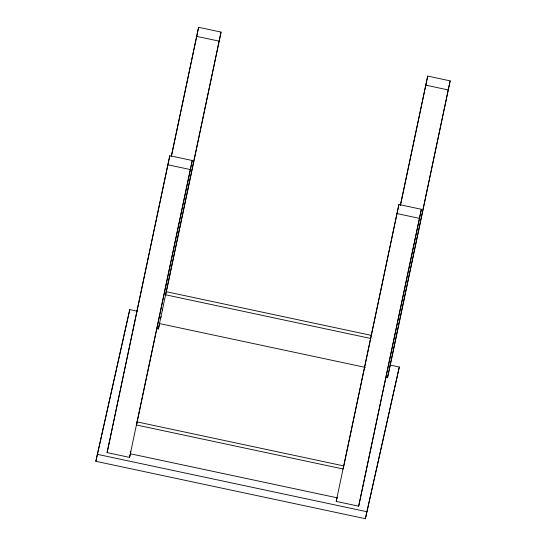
<?xml version="1.0" encoding="UTF-8"?>
<svg xmlns="http://www.w3.org/2000/svg" width="546" height="546" viewBox="0 0 546 546"><rect width="100%" height="100%" fill="white"/><g stroke="black" fill="none" stroke-linecap="round" stroke-linejoin="round"><path stroke-width="0.82" d="M390.151 365.069L399.303 367.014L365.37 518.7L95.837 461.302L129.764 309.616L137.251 311.213M129.764 309.616L95.837 461.302M130.856 451.638L129.566 457.391L107.105 452.607L169.792 155.719L192.253 160.497L136.691 424.153M169.792 155.719L107.105 452.607M171.253 156.49L198.601 27.3L221.062 32.084L166.202 292.397M171.348 156.627L198.601 27.3M129.566 457.391L192.253 160.497M156.709 328.624L158.374 328.979L221.062 32.084M160.749 318.263L161.104 316.598M162.333 310.756L162.688 309.084M336.206 501.399L398.901 204.504L421.362 209.289L358.674 506.176L336.206 501.399L337.135 497.283M343.864 465.656L398.901 204.504M400.355 205.276L427.702 76.085L450.163 80.869L389.51 368.721L387.476 377.764L385.81 377.409M400.45 205.412L427.702 76.085M358.674 506.176L421.362 209.289M387.476 377.764L450.163 80.869M365.37 518.7L399.303 367.014M158.374 328.979L159.664 323.218M196.567 36.343L219.028 41.127M425.675 85.128L448.136 89.913M167.765 164.762L190.226 169.54M396.867 213.547L419.328 218.332M371.294 335.367L166.318 291.721L165.629 294.792L370.604 338.438M159.562 323.58L365.376 367.403M130.378 453.774L337.019 497.781M97.311 454.313L366.844 511.711M137.135 421.915L136.445 424.993L343.086 468.994L343.775 465.915L137.135 421.915"/></g></svg>
